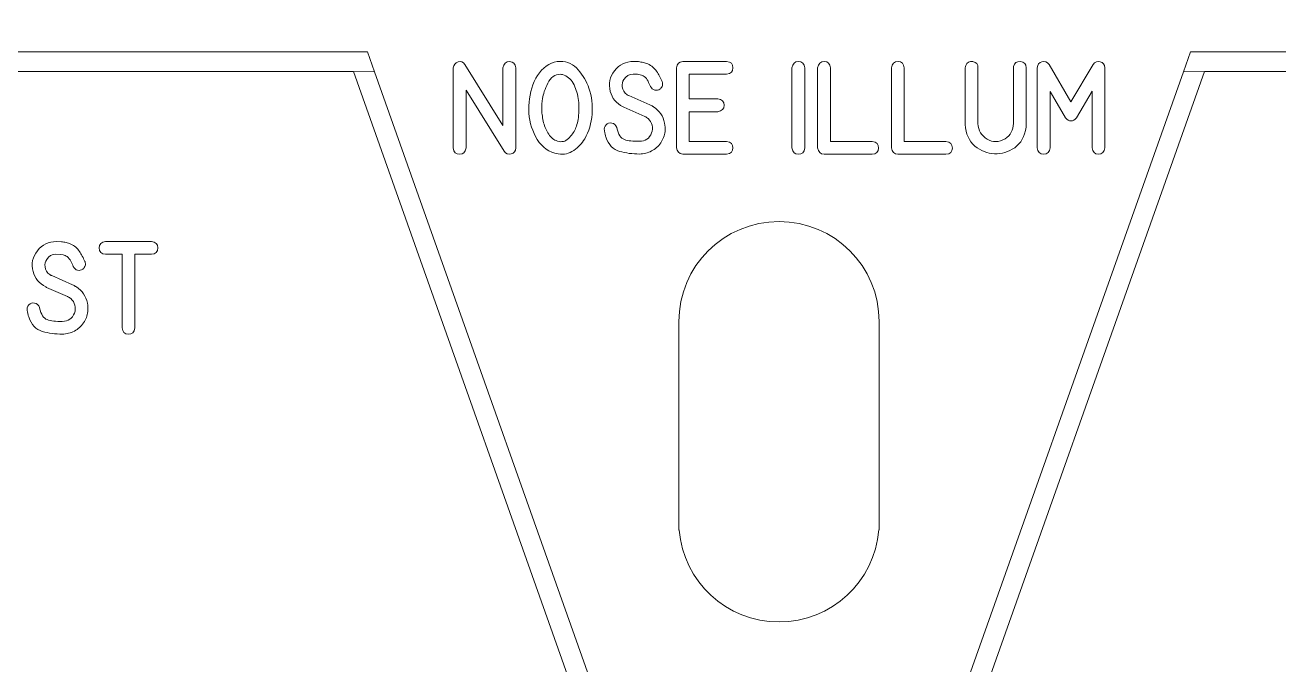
# Model space of a CAD drawing. Header units: millimetres. Extents: x -202 to 440, y -81 to 100.
# Drawn here: x -102 to -54.3, y 27.09 to 51.44 of the extents above; entities that cross this region are included whole.
import ezdxf

# ---------------------------------------------------------------- set-up
doc = ezdxf.new("R2010")
doc.units = ezdxf.units.MM
doc.header["$MEASUREMENT"] = 0
doc.layers.add('Cut', color=7, linetype='Continuous')
doc.layers.add('Engrave', color=7, linetype='Continuous')

msp = doc.modelspace()

# ---------------------------------------------------------------- linework, layer by layer
at = {"layer": 'Cut', "color": 250, "lineweight": 9}
for points, knots in [([(-1.0952, 97.6658), (-1.0954, 98.0639), (-1.2538, 98.4456), (-1.5355, 98.7269), (-1.5355, 98.7269), (-1.8171, 99.0082), (-2.1971, 99.1661), (-2.5952, 99.1658), (-2.5952, 99.1658), (-2.5952, 99.1658), (-144.0452, 99.1658), (-144.0452, 99.1658), (-144.0452, 99.1658), (-144.4432, 99.1656), (-144.8249, 99.0072), (-145.1062, 98.7255), (-145.1062, 98.7255), (-145.3875, 98.4439), (-145.5454, 98.0639), (-145.5452, 97.6658), (-145.5452, 97.6658), (-145.5452, 97.6658), (-145.5452, 93.1783), (-145.5452, 93.1783), (-145.5452, 93.1783), (-145.5449, 92.7802), (-145.3865, 92.3986), (-145.1049, 92.1173), (-145.1049, 92.1173), (-144.8232, 91.836), (-144.4432, 91.6781), (-144.0452, 91.6783), (-144.0452, 91.6783), (-144.0452, 91.6783), (-141.5827, 91.6783), (-141.5827, 91.6783), (-141.5827, 91.6783), (-139.4391, 91.6783), (-137.4583, 90.5347), (-136.3865, 88.6783), (-136.3865, 88.6783), (-135.3147, 86.8219), (-135.3147, 84.5347), (-136.3865, 82.6783), (-136.3865, 82.6783), (-137.4583, 80.8219), (-139.4391, 79.6783), (-141.5827, 79.6783), (-141.5827, 79.6783), (-141.5827, 79.6783), (-144.0452, 79.6783), (-144.0452, 79.6783), (-144.0452, 79.6783), (-144.4432, 79.6781), (-144.8249, 79.5197), (-145.1062, 79.238), (-145.1062, 79.238), (-145.3875, 78.9564), (-145.5454, 78.5764), (-145.5452, 78.1783), (-145.5452, 78.1783), (-145.5452, 78.1783), (-145.5452, 16.9783), (-145.5452, 16.9783), (-145.5452, 16.9783), (-145.5449, 16.5802), (-145.3865, 16.1986), (-145.1049, 15.9173), (-145.1049, 15.9173), (-144.8232, 15.636), (-144.4432, 15.4781), (-144.0452, 15.4783), (-144.0452, 15.4783), (-144.0452, 15.4783), (-141.5827, 15.4783), (-141.5827, 15.4783), (-141.5827, 15.4783), (-139.4391, 15.4783), (-137.4583, 14.3347), (-136.3865, 12.4783), (-136.3865, 12.4783), (-135.3147, 10.6219), (-135.3147, 8.3347), (-136.3865, 6.4783), (-136.3865, 6.4783), (-137.4583, 4.6219), (-139.4391, 3.4783), (-141.5827, 3.4783), (-141.5827, 3.4783), (-141.5827, 3.4783), (-144.0452, 3.4783), (-144.0452, 3.4783), (-144.0452, 3.4783), (-144.4432, 3.4781), (-144.8249, 3.3197), (-145.1062, 3.038), (-145.1062, 3.038), (-145.3875, 2.7564), (-145.5454, 2.3764), (-145.5452, 1.9783), (-145.5452, 1.9783), (-145.5452, 1.9783), (-145.5452, -59.2217), (-145.5452, -59.2217), (-145.5452, -59.2217), (-145.5449, -59.6198), (-145.3865, -60.0014), (-145.1049, -60.2827), (-145.1049, -60.2827), (-144.8232, -60.564), (-144.4432, -60.7219), (-144.0452, -60.7217), (-144.0452, -60.7217), (-144.0452, -60.7217), (-141.5827, -60.7217), (-141.5827, -60.7217), (-141.5827, -60.7217), (-139.4391, -60.7217), (-137.4583, -61.8653), (-136.3865, -63.7217), (-136.3865, -63.7217), (-135.3147, -65.5781), (-135.3147, -67.8653), (-136.3865, -69.7217), (-136.3865, -69.7217), (-137.4583, -71.5781), (-139.4391, -72.7217), (-141.5827, -72.7217), (-141.5827, -72.7217), (-141.5827, -72.7217), (-144.0452, -72.7217), (-144.0452, -72.7217), (-144.0452, -72.7217), (-144.4432, -72.7219), (-144.8249, -72.8803), (-145.1062, -73.162), (-145.1062, -73.162), (-145.3875, -73.4436), (-145.5454, -73.8236), (-145.5452, -74.2217), (-145.5452, -74.2217), (-145.5452, -74.2217), (-145.5452, -78.7092), (-145.5452, -78.7092), (-145.5452, -78.7092), (-145.5449, -79.1073), (-145.3865, -79.4889), (-145.1049, -79.7702), (-145.1049, -79.7702), (-144.8232, -80.0515), (-144.4432, -80.2094), (-144.0452, -80.2092), (-144.0452, -80.2092), (-144.0452, -80.2092), (-2.5952, -80.2092), (-2.5952, -80.2092), (-2.5952, -80.2092), (-2.1971, -80.2089), (-1.8154, -80.0505), (-1.5341, -79.7689), (-1.5341, -79.7689), (-1.2528, -79.4872), (-1.0949, -79.1073), (-1.0952, -78.7092), (-1.0952, -78.7092), (-1.0952, -78.7092), (-1.0952, -74.2217), (-1.0952, -74.2217), (-1.0952, -74.2217), (-1.0954, -73.8236), (-1.2538, -73.4419), (-1.5355, -73.1606), (-1.5355, -73.1606), (-1.8171, -72.8793), (-2.1971, -72.7214), (-2.5952, -72.7217), (-2.5952, -72.7217), (-2.5952, -72.7217), (-5.0577, -72.7217), (-5.0577, -72.7217), (-5.0577, -72.7217), (-7.2013, -72.7217), (-9.182, -71.5781), (-10.2538, -69.7217), (-10.2538, -69.7217), (-11.3256, -67.8653), (-11.3256, -65.5781), (-10.2538, -63.7217), (-10.2538, -63.7217), (-9.182, -61.8653), (-7.2013, -60.7217), (-5.0577, -60.7217), (-5.0577, -60.7217), (-5.0577, -60.7217), (-2.5952, -60.7217), (-2.5952, -60.7217), (-2.5952, -60.7217), (-2.1971, -60.7214), (-1.8154, -60.563), (-1.5341, -60.2814), (-1.5341, -60.2814), (-1.2528, -59.9997), (-1.0949, -59.6198), (-1.0952, -59.2217), (-1.0952, -59.2217), (-1.0952, -59.2217), (-1.0952, 1.9783), (-1.0952, 1.9783), (-1.0952, 1.9783), (-1.0954, 2.3764), (-1.2538, 2.7581), (-1.5355, 3.0394), (-1.5355, 3.0394), (-1.8171, 3.3207), (-2.1971, 3.4786), (-2.5952, 3.4783), (-2.5952, 3.4783), (-2.5952, 3.4783), (-5.0577, 3.4783), (-5.0577, 3.4783), (-5.0577, 3.4783), (-7.2013, 3.4783), (-9.182, 4.6219), (-10.2538, 6.4783), (-10.2538, 6.4783), (-11.3256, 8.3347), (-11.3256, 10.6219), (-10.2538, 12.4783), (-10.2538, 12.4783), (-9.182, 14.3347), (-7.2013, 15.4783), (-5.0577, 15.4783), (-5.0577, 15.4783), (-5.0577, 15.4783), (-2.5952, 15.4783), (-2.5952, 15.4783), (-2.5952, 15.4783), (-2.1971, 15.4786), (-1.8154, 15.637), (-1.5341, 15.9186), (-1.5341, 15.9186), (-1.2528, 16.2003), (-1.0949, 16.5802), (-1.0952, 16.9783), (-1.0952, 16.9783), (-1.0952, 16.9783), (-1.0952, 78.1783), (-1.0952, 78.1783), (-1.0952, 78.1783), (-1.0954, 78.5764), (-1.2538, 78.9581), (-1.5355, 79.2394), (-1.5355, 79.2394), (-1.8171, 79.5207), (-2.1971, 79.6786), (-2.5952, 79.6783), (-2.5952, 79.6783), (-2.5952, 79.6783), (-5.0577, 79.6783), (-5.0577, 79.6783), (-5.0577, 79.6783), (-7.2013, 79.6783), (-9.182, 80.8219), (-10.2538, 82.6783), (-10.2538, 82.6783), (-11.3256, 84.5347), (-11.3256, 86.8219), (-10.2538, 88.6783), (-10.2538, 88.6783), (-9.182, 90.5347), (-7.2013, 91.6783), (-5.0577, 91.6783), (-5.0577, 91.6783), (-5.0577, 91.6783), (-2.5952, 91.6783), (-2.5952, 91.6783), (-2.5952, 91.6783), (-2.1971, 91.6786), (-1.8154, 91.837), (-1.5341, 92.1186), (-1.5341, 92.1186), (-1.2528, 92.4003), (-1.0949, 92.7802), (-1.0952, 93.1783), (-1.0952, 93.1783), (-1.0952, 93.1783), (-1.0952, 97.6658), (-1.0952, 97.6658)], [0, 0, 0, 0, 0.0136986, 0.0136986, 0.0136986, 0.0136986, 0.0273973, 0.0273973, 0.0273973, 0.0273973, 0.0410959, 0.0410959, 0.0410959, 0.0410959, 0.0547945, 0.0547945, 0.0547945, 0.0547945, 0.0684932, 0.0684932, 0.0684932, 0.0684932, 0.0821918, 0.0821918, 0.0821918, 0.0821918, 0.0958904, 0.0958904, 0.0958904, 0.0958904, 0.109589, 0.109589, 0.109589, 0.109589, 0.1232877, 0.1232877, 0.1232877, 0.1232877, 0.1369863, 0.1369863, 0.1369863, 0.1369863, 0.1506849, 0.1506849, 0.1506849, 0.1506849, 0.1643836, 0.1643836, 0.1643836, 0.1643836, 0.1780822, 0.1780822, 0.1780822, 0.1780822, 0.1917808, 0.1917808, 0.1917808, 0.1917808, 0.2054795, 0.2054795, 0.2054795, 0.2054795, 0.2191781, 0.2191781, 0.2191781, 0.2191781, 0.2328767, 0.2328767, 0.2328767, 0.2328767, 0.2465753, 0.2465753, 0.2465753, 0.2465753, 0.260274, 0.260274, 0.260274, 0.260274, 0.2739726, 0.2739726, 0.2739726, 0.2739726, 0.2876712, 0.2876712, 0.2876712, 0.2876712, 0.3013699, 0.3013699, 0.3013699, 0.3013699, 0.3150685, 0.3150685, 0.3150685, 0.3150685, 0.3287671, 0.3287671, 0.3287671, 0.3287671, 0.3424658, 0.3424658, 0.3424658, 0.3424658, 0.3561644, 0.3561644, 0.3561644, 0.3561644, 0.369863, 0.369863, 0.369863, 0.369863, 0.3835616, 0.3835616, 0.3835616, 0.3835616, 0.3972603, 0.3972603, 0.3972603, 0.3972603, 0.4109589, 0.4109589, 0.4109589, 0.4109589, 0.4246575, 0.4246575, 0.4246575, 0.4246575, 0.4383562, 0.4383562, 0.4383562, 0.4383562, 0.4520548, 0.4520548, 0.4520548, 0.4520548, 0.4657534, 0.4657534, 0.4657534, 0.4657534, 0.4794521, 0.4794521, 0.4794521, 0.4794521, 0.4931507, 0.4931507, 0.4931507, 0.4931507, 0.5068493, 0.5068493, 0.5068493, 0.5068493, 0.5205479, 0.5205479, 0.5205479, 0.5205479, 0.5342466, 0.5342466, 0.5342466, 0.5342466, 0.5479452, 0.5479452, 0.5479452, 0.5479452, 0.5616438, 0.5616438, 0.5616438, 0.5616438, 0.5753425, 0.5753425, 0.5753425, 0.5753425, 0.5890411, 0.5890411, 0.5890411, 0.5890411, 0.6027397, 0.6027397, 0.6027397, 0.6027397, 0.6164384, 0.6164384, 0.6164384, 0.6164384, 0.630137, 0.630137, 0.630137, 0.630137, 0.6438356, 0.6438356, 0.6438356, 0.6438356, 0.6575342, 0.6575342, 0.6575342, 0.6575342, 0.6712329, 0.6712329, 0.6712329, 0.6712329, 0.6849315, 0.6849315, 0.6849315, 0.6849315, 0.6986301, 0.6986301, 0.6986301, 0.6986301, 0.7123288, 0.7123288, 0.7123288, 0.7123288, 0.7260274, 0.7260274, 0.7260274, 0.7260274, 0.739726, 0.739726, 0.739726, 0.739726, 0.7534247, 0.7534247, 0.7534247, 0.7534247, 0.7671233, 0.7671233, 0.7671233, 0.7671233, 0.7808219, 0.7808219, 0.7808219, 0.7808219, 0.7945205, 0.7945205, 0.7945205, 0.7945205, 0.8082192, 0.8082192, 0.8082192, 0.8082192, 0.8219178, 0.8219178, 0.8219178, 0.8219178, 0.8356164, 0.8356164, 0.8356164, 0.8356164, 0.8493151, 0.8493151, 0.8493151, 0.8493151, 0.8630137, 0.8630137, 0.8630137, 0.8630137, 0.8767123, 0.8767123, 0.8767123, 0.8767123, 0.890411, 0.890411, 0.890411, 0.890411, 0.9041096, 0.9041096, 0.9041096, 0.9041096, 0.9178082, 0.9178082, 0.9178082, 0.9178082, 0.9315068, 0.9315068, 0.9315068, 0.9315068, 0.9452055, 0.9452055, 0.9452055, 0.9452055, 0.9589041, 0.9589041, 0.9589041, 0.9589041, 0.9726027, 0.9726027, 0.9726027, 0.9726027, 1, 1, 1, 1]), ([(-69.5101, 40.1554), (-69.5101, 40.1554), (-69.5101, 32.5354), (-69.5101, 32.5354), (-69.5101, 32.5354), (-69.5101, 32.5354), (-69.5101, 32.2255), (-69.5101, 32.2255), (-69.5101, 32.2255), (-69.5101, 32.2255), (-69.5227, 32.2255), (-69.5227, 32.2255), (-69.5227, 32.2255), (-69.6805, 30.2661), (-71.3203, 28.7252), (-73.3201, 28.7252), (-73.3201, 28.7252), (-75.32, 28.7254), (-76.9597, 30.2661), (-77.1175, 32.2253), (-77.1175, 32.2253), (-77.1175, 32.2253), (-77.1303, 32.2255), (-77.1303, 32.2255), (-77.1303, 32.2255), (-77.1303, 32.2255), (-77.1303, 32.5354), (-77.1303, 32.5354), (-77.1303, 32.5354), (-77.1303, 32.5354), (-77.1303, 40.1554), (-77.1303, 40.1554), (-77.1303, 40.1554), (-77.1303, 42.2598), (-75.4243, 43.9652), (-73.3201, 43.9652), (-73.3201, 43.9652), (-71.2159, 43.9654), (-69.5101, 42.2595), (-69.5101, 40.1554)], [0, 0, 0, 0, 0.0909091, 0.0909091, 0.0909091, 0.0909091, 0.1818182, 0.1818182, 0.1818182, 0.1818182, 0.2727273, 0.2727273, 0.2727273, 0.2727273, 0.3636364, 0.3636364, 0.3636364, 0.3636364, 0.4545455, 0.4545455, 0.4545455, 0.4545455, 0.5454545, 0.5454545, 0.5454545, 0.5454545, 0.6363636, 0.6363636, 0.6363636, 0.6363636, 0.7272727, 0.7272727, 0.7272727, 0.7272727, 0.8181818, 0.8181818, 0.8181818, 0.8181818, 1, 1, 1, 1])]:
    msp.add_open_spline(points, degree=3, knots=knots, dxfattribs=at)
at = {"layer": 'Engrave', "color": 240, "lineweight": 9}
for points, knots in [([(-141.5827, 49.6682), (-141.5827, 49.6682), (-141.5827, 50.4182), (-141.5827, 50.4182), (-141.5827, 50.4182), (-141.5827, 50.4182), (-88.9779, 50.4182), (-88.9779, 50.4182), (-88.9779, 50.4182), (-88.9779, 50.4182), (-88.7112, 49.6667), (-88.7112, 49.6667), (-88.7112, 49.6667), (-88.7112, 49.6667), (-89.5076, 49.6682), (-89.5076, 49.6682), (-89.5076, 49.6682), (-89.5076, 49.6682), (-141.5827, 49.6682), (-141.5827, 49.6682)], [0, 0, 0, 0, 0.1666667, 0.1666667, 0.1666667, 0.1666667, 0.3333333, 0.3333333, 0.3333333, 0.3333333, 0.5, 0.5, 0.5, 0.5, 0.6666667, 0.6666667, 0.6666667, 0.6666667, 1, 1, 1, 1]), ([(-57.9291, 49.6667), (-57.9291, 49.6667), (-57.6624, 50.4182), (-57.6624, 50.4182), (-57.6624, 50.4182), (-57.6624, 50.4182), (-5.0577, 50.4182), (-5.0577, 50.4182), (-5.0577, 50.4182), (-5.0577, 50.4182), (-5.0577, 49.6682), (-5.0577, 49.6682), (-5.0577, 49.6682), (-5.0577, 49.6682), (-57.1327, 49.6682), (-57.1327, 49.6682), (-57.1327, 49.6682), (-57.1327, 49.6682), (-57.9291, 49.6667), (-57.9291, 49.6667)], [0, 0, 0, 0, 0.1666667, 0.1666667, 0.1666667, 0.1666667, 0.3333333, 0.3333333, 0.3333333, 0.3333333, 0.5, 0.5, 0.5, 0.5, 0.6666667, 0.6666667, 0.6666667, 0.6666667, 1, 1, 1, 1]), ([(-83.3363, 46.7658), (-83.3363, 46.6453), (-83.3945, 46.5689), (-83.5109, 46.5359), (-83.5109, 46.5359), (-83.6279, 46.5036), (-83.7178, 46.5377), (-83.7825, 46.6388), (-83.7825, 46.6388), (-83.7825, 46.6388), (-85.2295, 48.9589), (-85.2295, 48.9589), (-85.2295, 48.9589), (-85.2295, 48.9589), (-85.2295, 46.7658), (-85.2295, 46.7658), (-85.2295, 46.7658), (-85.2547, 46.6053), (-85.3359, 46.5248), (-85.4729, 46.5248), (-85.4729, 46.5248), (-85.6104, 46.5248), (-85.691, 46.6053), (-85.7151, 46.7658), (-85.7151, 46.7658), (-85.7151, 46.7658), (-85.7151, 49.8079), (-85.7151, 49.8079), (-85.7151, 49.8079), (-85.698, 49.9272), (-85.6369, 50.006), (-85.5317, 50.0442), (-85.5317, 50.0442), (-85.4264, 50.0819), (-85.3388, 50.046), (-85.2688, 49.9372), (-85.2688, 49.9372), (-85.2688, 49.9372), (-83.8219, 47.6137), (-83.8219, 47.6137), (-83.8219, 47.6137), (-83.8219, 47.6137), (-83.8219, 49.8079), (-83.8219, 49.8079), (-83.8219, 49.8079), (-83.8001, 49.9719), (-83.7167, 50.0536), (-83.5714, 50.0519), (-83.5714, 50.0519), (-83.4262, 50.0501), (-83.348, 49.969), (-83.3363, 49.8079), (-83.3363, 49.8079), (-83.3363, 49.8079), (-83.3363, 46.7658), (-83.3363, 46.7658)], [0, 0, 0, 0, 0.0666667, 0.0666667, 0.0666667, 0.0666667, 0.1333333, 0.1333333, 0.1333333, 0.1333333, 0.2, 0.2, 0.2, 0.2, 0.2666667, 0.2666667, 0.2666667, 0.2666667, 0.3333333, 0.3333333, 0.3333333, 0.3333333, 0.4, 0.4, 0.4, 0.4, 0.4666667, 0.4666667, 0.4666667, 0.4666667, 0.5333333, 0.5333333, 0.5333333, 0.5333333, 0.6, 0.6, 0.6, 0.6, 0.6666667, 0.6666667, 0.6666667, 0.6666667, 0.7333333, 0.7333333, 0.7333333, 0.7333333, 0.8, 0.8, 0.8, 0.8, 0.8666667, 0.8666667, 0.8666667, 0.8666667, 1, 1, 1, 1]), ([(-80.5506, 49.0412), (-80.4453, 48.7231), (-80.4053, 48.3933), (-80.4312, 48.0511), (-80.4312, 48.0511), (-80.4571, 47.7089), (-80.5511, 47.3967), (-80.7128, 47.1139), (-80.7128, 47.1139), (-80.8151, 46.9381), (-80.9545, 46.7888), (-81.1315, 46.6659), (-81.1315, 46.6659), (-81.3084, 46.543), (-81.5036, 46.5001), (-81.7171, 46.5371), (-81.7171, 46.5371), (-82.0651, 46.5977), (-82.3315, 46.7794), (-82.5161, 47.081), (-82.5161, 47.081), (-82.7013, 47.3832), (-82.8071, 47.7195), (-82.8342, 48.0899), (-82.8342, 48.0899), (-82.8612, 48.4603), (-82.8112, 48.8207), (-82.6842, 49.1723), (-82.6842, 49.1723), (-82.5572, 49.5239), (-82.355, 49.7791), (-82.0769, 49.939), (-82.0769, 49.939), (-81.9416, 50.0172), (-81.7994, 50.056), (-81.6518, 50.056), (-81.6518, 50.056), (-81.369, 50.056), (-81.1385, 49.9496), (-80.9592, 49.7367), (-80.9592, 49.7367), (-80.7799, 49.5233), (-80.644, 49.2917), (-80.5506, 49.0412)], [0, 0, 0, 0, 0.0833333, 0.0833333, 0.0833333, 0.0833333, 0.1666667, 0.1666667, 0.1666667, 0.1666667, 0.25, 0.25, 0.25, 0.25, 0.3333333, 0.3333333, 0.3333333, 0.3333333, 0.4166667, 0.4166667, 0.4166667, 0.4166667, 0.5, 0.5, 0.5, 0.5, 0.5833333, 0.5833333, 0.5833333, 0.5833333, 0.6666667, 0.6666667, 0.6666667, 0.6666667, 0.75, 0.75, 0.75, 0.75, 0.8333333, 0.8333333, 0.8333333, 0.8333333, 1, 1, 1, 1]), ([(-78.2358, 48.4056), (-78.2358, 48.4056), (-78.2082, 48.3939), (-78.2082, 48.3939), (-78.2082, 48.3939), (-78.2082, 48.3939), (-78.177, 48.3786), (-78.177, 48.3786), (-78.177, 48.3786), (-78.177, 48.3786), (-78.1494, 48.3627), (-78.1494, 48.3627), (-78.1494, 48.3627), (-78.1417, 48.3568), (-78.1323, 48.3515), (-78.1229, 48.3462), (-78.1229, 48.3462), (-78.1129, 48.3415), (-78.1035, 48.3357), (-78.0941, 48.3304), (-78.0941, 48.3304), (-77.8672, 48.181), (-77.7261, 47.9741), (-77.6726, 47.7101), (-77.6726, 47.7101), (-77.652, 47.6066), (-77.6473, 47.5002), (-77.6584, 47.3914), (-77.6584, 47.3914), (-77.6773, 47.235), (-77.7319, 47.091), (-77.8231, 46.9581), (-77.8231, 46.9581), (-77.9142, 46.8252), (-78.0289, 46.7229), (-78.1664, 46.6506), (-78.1664, 46.6506), (-78.3146, 46.5724), (-78.4681, 46.5336), (-78.6268, 46.5336), (-78.6268, 46.5336), (-78.8931, 46.5336), (-79.1471, 46.5677), (-79.39, 46.6359), (-79.39, 46.6359), (-79.6322, 46.7041), (-79.805, 46.8869), (-79.9079, 47.1845), (-79.9079, 47.1845), (-79.9221, 47.2227), (-79.932, 47.2615), (-79.9391, 47.3015), (-79.9391, 47.3015), (-79.9462, 47.342), (-79.9544, 47.382), (-79.9632, 47.4226), (-79.9632, 47.4226), (-79.9803, 47.5049), (-79.9603, 47.5778), (-79.9021, 47.6413), (-79.9021, 47.6413), (-79.8444, 47.7042), (-79.7721, 47.7283), (-79.6863, 47.7136), (-79.6863, 47.7136), (-79.5952, 47.6948), (-79.5322, 47.6389), (-79.4964, 47.5449), (-79.4964, 47.5449), (-79.4964, 47.5449), (-79.4911, 47.529), (-79.4911, 47.529), (-79.4911, 47.529), (-79.4364, 47.2797), (-79.34, 47.1309), (-79.203, 47.0827), (-79.203, 47.0827), (-79.0654, 47.0345), (-78.8749, 47.0128), (-78.6303, 47.0175), (-78.6303, 47.0175), (-78.4051, 47.0175), (-78.2505, 47.1233), (-78.1664, 47.3344), (-78.1664, 47.3344), (-78.13, 47.4285), (-78.1241, 47.5266), (-78.1494, 47.6284), (-78.1494, 47.6284), (-78.1747, 47.7295), (-78.2246, 47.8147), (-78.2993, 47.8823), (-78.2993, 47.8823), (-78.3328, 47.9112), (-78.3763, 47.9376), (-78.4304, 47.9629), (-78.4304, 47.9629), (-78.4304, 47.9629), (-79.2277, 48.3127), (-79.2277, 48.3127), (-79.2277, 48.3127), (-79.2277, 48.3127), (-79.2536, 48.3268), (-79.2536, 48.3268), (-79.2536, 48.3268), (-79.5146, 48.4644), (-79.6763, 48.6602), (-79.7392, 48.9142), (-79.7392, 48.9142), (-79.8162, 49.2082), (-79.7627, 49.4716), (-79.5781, 49.7056), (-79.5781, 49.7056), (-79.3941, 49.939), (-79.1518, 50.056), (-78.8526, 50.056), (-78.8526, 50.056), (-78.8526, 50.056), (-78.6627, 50.0507), (-78.6627, 50.0507), (-78.6627, 50.0507), (-78.6009, 50.0395), (-78.541, 50.0284), (-78.4839, 50.0172), (-78.4839, 50.0172), (-78.4263, 50.0066), (-78.3681, 49.9878), (-78.3099, 49.9613), (-78.3099, 49.9613), (-78.1653, 49.8937), (-78.0541, 49.8002), (-77.9771, 49.6821), (-77.9771, 49.6821), (-77.9001, 49.5639), (-77.8307, 49.4357), (-77.769, 49.2981), (-77.769, 49.2981), (-77.7631, 49.2852), (-77.7578, 49.2705), (-77.7531, 49.2534), (-77.7531, 49.2534), (-77.7408, 49.197), (-77.7466, 49.1459), (-77.7707, 49.1), (-77.7707, 49.1), (-77.7843, 49.0712), (-77.799, 49.0494), (-77.8137, 49.0347), (-77.8137, 49.0347), (-77.8284, 49.0194), (-77.8407, 49.0094), (-77.8495, 49.0036), (-77.8495, 49.0036), (-77.9095, 48.9612), (-77.9748, 48.9483), (-78.0459, 48.9659), (-78.0459, 48.9659), (-78.1176, 48.9818), (-78.1717, 49.0277), (-78.2099, 49.1035), (-78.2099, 49.1035), (-78.2399, 49.17), (-78.2717, 49.2382), (-78.3052, 49.3075), (-78.3052, 49.3075), (-78.3393, 49.3769), (-78.3869, 49.4345), (-78.4475, 49.481), (-78.4475, 49.481), (-78.4728, 49.4992), (-78.4974, 49.5127), (-78.521, 49.521), (-78.521, 49.521), (-78.5445, 49.5298), (-78.5704, 49.5392), (-78.5992, 49.5498), (-78.5992, 49.5498), (-78.5992, 49.5498), (-78.7109, 49.5686), (-78.7109, 49.5686), (-78.7109, 49.5686), (-78.7109, 49.5686), (-78.8696, 49.5739), (-78.8696, 49.5739), (-78.8696, 49.5739), (-79.0237, 49.5715), (-79.1413, 49.5051), (-79.2224, 49.374), (-79.2224, 49.374), (-79.2777, 49.2899), (-79.2982, 49.1964), (-79.2847, 49.0929), (-79.2847, 49.0929), (-79.2688, 48.9659), (-79.2089, 48.8672), (-79.1054, 48.7966), (-79.1054, 48.7966), (-79.1007, 48.7937), (-79.096, 48.7896), (-79.0901, 48.7854), (-79.0901, 48.7854), (-79.0842, 48.7819), (-79.0778, 48.7778), (-79.0713, 48.7743), (-79.0713, 48.7743), (-79.0713, 48.7743), (-79.0519, 48.766), (-79.0519, 48.766), (-79.0519, 48.766), (-79.0519, 48.766), (-79.0313, 48.7572), (-79.0313, 48.7572), (-79.0313, 48.7572), (-79.0313, 48.7572), (-78.2358, 48.4056), (-78.2358, 48.4056)], [0, 0, 0, 0, 0.0181818, 0.0181818, 0.0181818, 0.0181818, 0.0363636, 0.0363636, 0.0363636, 0.0363636, 0.0545455, 0.0545455, 0.0545455, 0.0545455, 0.0727273, 0.0727273, 0.0727273, 0.0727273, 0.0909091, 0.0909091, 0.0909091, 0.0909091, 0.1090909, 0.1090909, 0.1090909, 0.1090909, 0.1272727, 0.1272727, 0.1272727, 0.1272727, 0.1454545, 0.1454545, 0.1454545, 0.1454545, 0.1636364, 0.1636364, 0.1636364, 0.1636364, 0.1818182, 0.1818182, 0.1818182, 0.1818182, 0.2, 0.2, 0.2, 0.2, 0.2181818, 0.2181818, 0.2181818, 0.2181818, 0.2363636, 0.2363636, 0.2363636, 0.2363636, 0.2545455, 0.2545455, 0.2545455, 0.2545455, 0.2727273, 0.2727273, 0.2727273, 0.2727273, 0.2909091, 0.2909091, 0.2909091, 0.2909091, 0.3090909, 0.3090909, 0.3090909, 0.3090909, 0.3272727, 0.3272727, 0.3272727, 0.3272727, 0.3454545, 0.3454545, 0.3454545, 0.3454545, 0.3636364, 0.3636364, 0.3636364, 0.3636364, 0.3818182, 0.3818182, 0.3818182, 0.3818182, 0.4, 0.4, 0.4, 0.4, 0.4181818, 0.4181818, 0.4181818, 0.4181818, 0.4363636, 0.4363636, 0.4363636, 0.4363636, 0.4545455, 0.4545455, 0.4545455, 0.4545455, 0.4727273, 0.4727273, 0.4727273, 0.4727273, 0.4909091, 0.4909091, 0.4909091, 0.4909091, 0.5090909, 0.5090909, 0.5090909, 0.5090909, 0.5272727, 0.5272727, 0.5272727, 0.5272727, 0.5454545, 0.5454545, 0.5454545, 0.5454545, 0.5636364, 0.5636364, 0.5636364, 0.5636364, 0.5818182, 0.5818182, 0.5818182, 0.5818182, 0.6, 0.6, 0.6, 0.6, 0.6181818, 0.6181818, 0.6181818, 0.6181818, 0.6363636, 0.6363636, 0.6363636, 0.6363636, 0.6545455, 0.6545455, 0.6545455, 0.6545455, 0.6727273, 0.6727273, 0.6727273, 0.6727273, 0.6909091, 0.6909091, 0.6909091, 0.6909091, 0.7090909, 0.7090909, 0.7090909, 0.7090909, 0.7272727, 0.7272727, 0.7272727, 0.7272727, 0.7454545, 0.7454545, 0.7454545, 0.7454545, 0.7636364, 0.7636364, 0.7636364, 0.7636364, 0.7818182, 0.7818182, 0.7818182, 0.7818182, 0.8, 0.8, 0.8, 0.8, 0.8181818, 0.8181818, 0.8181818, 0.8181818, 0.8363636, 0.8363636, 0.8363636, 0.8363636, 0.8545455, 0.8545455, 0.8545455, 0.8545455, 0.8727273, 0.8727273, 0.8727273, 0.8727273, 0.8909091, 0.8909091, 0.8909091, 0.8909091, 0.9090909, 0.9090909, 0.9090909, 0.9090909, 0.9272727, 0.9272727, 0.9272727, 0.9272727, 0.9454545, 0.9454545, 0.9454545, 0.9454545, 0.9636364, 0.9636364, 0.9636364, 0.9636364, 1, 1, 1, 1]), ([(-75.3143, 49.5756), (-75.3143, 49.5756), (-76.7424, 49.5756), (-76.7424, 49.5756), (-76.7424, 49.5756), (-76.7424, 49.5756), (-76.7424, 48.6332), (-76.7424, 48.6332), (-76.7424, 48.6332), (-76.7424, 48.6332), (-75.6535, 48.6332), (-75.6535, 48.6332), (-75.6535, 48.6332), (-75.4907, 48.6091), (-75.4095, 48.5273), (-75.4101, 48.388), (-75.4101, 48.388), (-75.4107, 48.2481), (-75.4918, 48.1669), (-75.6535, 48.144), (-75.6535, 48.144), (-75.6535, 48.144), (-76.7424, 48.144), (-76.7424, 48.144), (-76.7424, 48.144), (-76.7424, 48.144), (-76.7424, 47.0122), (-76.7424, 47.0122), (-76.7424, 47.0122), (-76.7424, 47.0122), (-75.3143, 47.0122), (-75.3143, 47.0122), (-75.3143, 47.0122), (-75.1526, 46.9881), (-75.0715, 46.9075), (-75.0715, 46.7694), (-75.0715, 46.7694), (-75.0715, 46.6318), (-75.1526, 46.5512), (-75.3143, 46.5283), (-75.3143, 46.5283), (-75.3143, 46.5283), (-76.9817, 46.5283), (-76.9817, 46.5283), (-76.9817, 46.5283), (-77.1252, 46.5465), (-77.2069, 46.6283), (-77.2263, 46.7729), (-77.2263, 46.7729), (-77.2263, 46.7729), (-77.2263, 49.8149), (-77.2263, 49.8149), (-77.2263, 49.8149), (-77.2045, 49.9666), (-77.1228, 50.0466), (-76.9817, 50.056), (-76.9817, 50.056), (-76.9817, 50.056), (-75.3143, 50.056), (-75.3143, 50.056), (-75.3143, 50.056), (-75.1526, 50.0437), (-75.0715, 49.9625), (-75.0721, 49.8138), (-75.0721, 49.8138), (-75.0726, 49.665), (-75.1538, 49.5856), (-75.3143, 49.5756)], [0, 0, 0, 0, 0.0555556, 0.0555556, 0.0555556, 0.0555556, 0.1111111, 0.1111111, 0.1111111, 0.1111111, 0.1666667, 0.1666667, 0.1666667, 0.1666667, 0.2222222, 0.2222222, 0.2222222, 0.2222222, 0.2777778, 0.2777778, 0.2777778, 0.2777778, 0.3333333, 0.3333333, 0.3333333, 0.3333333, 0.3888889, 0.3888889, 0.3888889, 0.3888889, 0.4444444, 0.4444444, 0.4444444, 0.4444444, 0.5, 0.5, 0.5, 0.5, 0.5555556, 0.5555556, 0.5555556, 0.5555556, 0.6111111, 0.6111111, 0.6111111, 0.6111111, 0.6666667, 0.6666667, 0.6666667, 0.6666667, 0.7222222, 0.7222222, 0.7222222, 0.7222222, 0.7777778, 0.7777778, 0.7777778, 0.7777778, 0.8333333, 0.8333333, 0.8333333, 0.8333333, 0.8888889, 0.8888889, 0.8888889, 0.8888889, 1, 1, 1, 1]), ([(-72.3399, 46.7658), (-72.3652, 46.6041), (-72.4469, 46.5236), (-72.5851, 46.5242), (-72.5851, 46.5242), (-72.7239, 46.5248), (-72.805, 46.6053), (-72.8291, 46.7658), (-72.8291, 46.7658), (-72.8291, 46.7658), (-72.8291, 49.8114), (-72.8291, 49.8114), (-72.8291, 49.8114), (-72.805, 49.9731), (-72.7239, 50.0548), (-72.5851, 50.0554), (-72.5851, 50.0554), (-72.4469, 50.056), (-72.3652, 49.9743), (-72.3399, 49.8114), (-72.3399, 49.8114), (-72.3399, 49.8114), (-72.3399, 46.7658), (-72.3399, 46.7658)], [0, 0, 0, 0, 0.1428571, 0.1428571, 0.1428571, 0.1428571, 0.2857143, 0.2857143, 0.2857143, 0.2857143, 0.4285714, 0.4285714, 0.4285714, 0.4285714, 0.5714286, 0.5714286, 0.5714286, 0.5714286, 0.7142857, 0.7142857, 0.7142857, 0.7142857, 1, 1, 1, 1]), ([(-71.6062, 46.5265), (-71.7473, 46.5359), (-71.829, 46.6153), (-71.8508, 46.7658), (-71.8508, 46.7658), (-71.8508, 46.7658), (-71.8508, 49.8114), (-71.8508, 49.8114), (-71.8508, 49.8114), (-71.8267, 49.9766), (-71.7426, 50.0578), (-71.5992, 50.0554), (-71.5992, 50.0554), (-71.4557, 50.0525), (-71.3775, 49.9707), (-71.3652, 49.8114), (-71.3652, 49.8114), (-71.3652, 49.8114), (-71.3652, 47.0075), (-71.3652, 47.0075), (-71.3652, 47.0075), (-71.3652, 47.0075), (-69.7753, 47.0087), (-69.7753, 47.0087), (-69.7753, 47.0087), (-69.6119, 46.9904), (-69.5313, 46.9081), (-69.5331, 46.7617), (-69.5331, 46.7617), (-69.5349, 46.6153), (-69.616, 46.5371), (-69.7771, 46.5265), (-69.7771, 46.5265), (-69.7771, 46.5265), (-71.6062, 46.5265), (-71.6062, 46.5265)], [0, 0, 0, 0, 0.1, 0.1, 0.1, 0.1, 0.2, 0.2, 0.2, 0.2, 0.3, 0.3, 0.3, 0.3, 0.4, 0.4, 0.4, 0.4, 0.5, 0.5, 0.5, 0.5, 0.6, 0.6, 0.6, 0.6, 0.7, 0.7, 0.7, 0.7, 0.8, 0.8, 0.8, 0.8, 1, 1, 1, 1]), ([(-68.7987, 46.5265), (-68.9398, 46.5359), (-69.0215, 46.6153), (-69.0433, 46.7658), (-69.0433, 46.7658), (-69.0433, 46.7658), (-69.0433, 49.8114), (-69.0433, 49.8114), (-69.0433, 49.8114), (-69.0192, 49.9766), (-68.9351, 50.0578), (-68.7917, 50.0554), (-68.7917, 50.0554), (-68.6482, 50.0525), (-68.57, 49.9707), (-68.5577, 49.8114), (-68.5577, 49.8114), (-68.5577, 49.8114), (-68.5577, 47.0075), (-68.5577, 47.0075), (-68.5577, 47.0075), (-68.5577, 47.0075), (-66.9678, 47.0087), (-66.9678, 47.0087), (-66.9678, 47.0087), (-66.8044, 46.9904), (-66.7238, 46.9081), (-66.7256, 46.7617), (-66.7256, 46.7617), (-66.7274, 46.6153), (-66.8085, 46.5371), (-66.9696, 46.5265), (-66.9696, 46.5265), (-66.9696, 46.5265), (-68.7987, 46.5265), (-68.7987, 46.5265)], [0, 0, 0, 0, 0.1, 0.1, 0.1, 0.1, 0.2, 0.2, 0.2, 0.2, 0.3, 0.3, 0.3, 0.3, 0.4, 0.4, 0.4, 0.4, 0.5, 0.5, 0.5, 0.5, 0.6, 0.6, 0.6, 0.6, 0.7, 0.7, 0.7, 0.7, 0.8, 0.8, 0.8, 0.8, 1, 1, 1, 1]), ([(-63.914, 47.6913), (-63.914, 47.6913), (-63.914, 47.6566), (-63.914, 47.6566), (-63.914, 47.6566), (-63.9175, 47.599), (-63.9199, 47.5649), (-63.9205, 47.5531), (-63.9205, 47.5531), (-63.9687, 47.2021), (-64.1133, 46.9428), (-64.3532, 46.7752), (-64.3532, 46.7752), (-64.5931, 46.6083), (-64.8494, 46.5301), (-65.121, 46.5412), (-65.121, 46.5412), (-65.3933, 46.5524), (-65.6426, 46.6512), (-65.8677, 46.8381), (-65.8677, 46.8381), (-66.0935, 47.0257), (-66.2164, 47.2985), (-66.2358, 47.6566), (-66.2358, 47.6566), (-66.2358, 47.6566), (-66.2358, 47.6913), (-66.2358, 47.6913), (-66.2358, 47.6913), (-66.2358, 47.6913), (-66.2358, 49.8149), (-66.2358, 49.8149), (-66.2358, 49.8149), (-66.2358, 49.849), (-66.2293, 49.8802), (-66.217, 49.9078), (-66.217, 49.9078), (-66.1617, 50.0284), (-66.07, 50.076), (-65.9418, 50.0507), (-65.9418, 50.0507), (-65.8142, 50.0254), (-65.7502, 49.9466), (-65.7502, 49.8149), (-65.7502, 49.8149), (-65.7502, 49.8149), (-65.7502, 47.6913), (-65.7502, 47.6913), (-65.7502, 47.6913), (-65.7331, 47.4267), (-65.6167, 47.2291), (-65.4015, 47.0986), (-65.4015, 47.0986), (-65.1857, 46.9675), (-64.9594, 46.9734), (-64.7218, 47.1157), (-64.7218, 47.1157), (-64.6148, 47.1786), (-64.5366, 47.2603), (-64.4866, 47.3602), (-64.4866, 47.3602), (-64.4367, 47.4602), (-64.4073, 47.5707), (-64.3979, 47.6913), (-64.3979, 47.6913), (-64.3979, 47.6913), (-64.3979, 49.8149), (-64.3979, 49.8149), (-64.3979, 49.8149), (-64.3979, 49.8355), (-64.3967, 49.8508), (-64.3943, 49.8614), (-64.3943, 49.8614), (-64.3679, 50.0025), (-64.2815, 50.0666), (-64.1345, 50.0525), (-64.1345, 50.0525), (-63.9875, 50.0389), (-63.914, 49.9596), (-63.914, 49.8149), (-63.914, 49.8149), (-63.914, 49.8149), (-63.914, 47.6913), (-63.914, 47.6913)], [0, 0, 0, 0, 0.0454545, 0.0454545, 0.0454545, 0.0454545, 0.0909091, 0.0909091, 0.0909091, 0.0909091, 0.1363636, 0.1363636, 0.1363636, 0.1363636, 0.1818182, 0.1818182, 0.1818182, 0.1818182, 0.2272727, 0.2272727, 0.2272727, 0.2272727, 0.2727273, 0.2727273, 0.2727273, 0.2727273, 0.3181818, 0.3181818, 0.3181818, 0.3181818, 0.3636364, 0.3636364, 0.3636364, 0.3636364, 0.4090909, 0.4090909, 0.4090909, 0.4090909, 0.4545455, 0.4545455, 0.4545455, 0.4545455, 0.5, 0.5, 0.5, 0.5, 0.5454545, 0.5454545, 0.5454545, 0.5454545, 0.5909091, 0.5909091, 0.5909091, 0.5909091, 0.6363636, 0.6363636, 0.6363636, 0.6363636, 0.6818182, 0.6818182, 0.6818182, 0.6818182, 0.7272727, 0.7272727, 0.7272727, 0.7272727, 0.7727273, 0.7727273, 0.7727273, 0.7727273, 0.8181818, 0.8181818, 0.8181818, 0.8181818, 0.8636364, 0.8636364, 0.8636364, 0.8636364, 0.9090909, 0.9090909, 0.9090909, 0.9090909, 1, 1, 1, 1]), ([(-60.9254, 46.7694), (-60.9507, 46.6088), (-61.0319, 46.5283), (-61.1688, 46.5289), (-61.1688, 46.5289), (-61.3064, 46.5295), (-61.387, 46.61), (-61.4111, 46.7694), (-61.4111, 46.7694), (-61.4111, 46.7694), (-61.4111, 48.9207), (-61.4111, 48.9207), (-61.4111, 48.9207), (-61.4111, 48.9207), (-62.002, 47.91), (-62.002, 47.91), (-62.002, 47.91), (-62.0649, 47.8341), (-62.1354, 47.7942), (-62.213, 47.7906), (-62.213, 47.7906), (-62.2907, 47.7877), (-62.3594, 47.8271), (-62.4206, 47.91), (-62.4206, 47.91), (-62.4206, 47.91), (-63.008, 48.916), (-63.008, 48.916), (-63.008, 48.916), (-63.008, 48.916), (-63.0062, 46.7694), (-63.0062, 46.7694), (-63.0062, 46.7694), (-63.0244, 46.61), (-63.1073, 46.5301), (-63.2549, 46.5307), (-63.2549, 46.5307), (-63.4025, 46.5312), (-63.4818, 46.6112), (-63.4936, 46.7694), (-63.4936, 46.7694), (-63.4936, 46.7694), (-63.4936, 49.8114), (-63.4936, 49.8114), (-63.4936, 49.8114), (-63.4842, 49.9437), (-63.4266, 50.0225), (-63.3196, 50.0484), (-63.3196, 50.0484), (-63.2126, 50.0742), (-63.1197, 50.0378), (-63.0403, 49.939), (-63.0403, 49.939), (-63.0403, 49.939), (-62.2119, 48.5144), (-62.2119, 48.5144), (-62.2119, 48.5144), (-62.2119, 48.5144), (-61.3746, 49.939), (-61.3746, 49.939), (-61.3746, 49.939), (-61.2958, 50.0378), (-61.2035, 50.0736), (-61.0983, 50.0472), (-61.0983, 50.0472), (-60.9936, 50.0207), (-60.9354, 49.9425), (-60.9254, 49.8114), (-60.9254, 49.8114), (-60.9254, 49.8114), (-60.9254, 46.7694), (-60.9254, 46.7694)], [0, 0, 0, 0, 0.0526316, 0.0526316, 0.0526316, 0.0526316, 0.1052632, 0.1052632, 0.1052632, 0.1052632, 0.1578947, 0.1578947, 0.1578947, 0.1578947, 0.2105263, 0.2105263, 0.2105263, 0.2105263, 0.2631579, 0.2631579, 0.2631579, 0.2631579, 0.3157895, 0.3157895, 0.3157895, 0.3157895, 0.3684211, 0.3684211, 0.3684211, 0.3684211, 0.4210526, 0.4210526, 0.4210526, 0.4210526, 0.4736842, 0.4736842, 0.4736842, 0.4736842, 0.5263158, 0.5263158, 0.5263158, 0.5263158, 0.5789474, 0.5789474, 0.5789474, 0.5789474, 0.6315789, 0.6315789, 0.6315789, 0.6315789, 0.6842105, 0.6842105, 0.6842105, 0.6842105, 0.7368421, 0.7368421, 0.7368421, 0.7368421, 0.7894737, 0.7894737, 0.7894737, 0.7894737, 0.8421053, 0.8421053, 0.8421053, 0.8421053, 0.8947368, 0.8947368, 0.8947368, 0.8947368, 1, 1, 1, 1]), ([(-81.6377, 49.5668), (-81.8488, 49.5668), (-82.0087, 49.4534), (-82.1174, 49.2258), (-82.1174, 49.2258), (-82.2262, 48.9983), (-82.2944, 48.8043), (-82.3232, 48.6437), (-82.3232, 48.6437), (-82.345, 48.5262), (-82.3532, 48.3845), (-82.3473, 48.2181), (-82.3473, 48.2181), (-82.3415, 48.0517), (-82.3173, 47.8871), (-82.275, 47.7248), (-82.275, 47.7248), (-82.2327, 47.5619), (-82.1686, 47.4155), (-82.0839, 47.2856), (-82.0839, 47.2856), (-81.9987, 47.1551), (-81.8876, 47.0686), (-81.75, 47.0263), (-81.75, 47.0263), (-81.5889, 46.9757), (-81.4501, 47.0075), (-81.3337, 47.1215), (-81.3337, 47.1215), (-81.2173, 47.2362), (-81.1291, 47.3573), (-81.0691, 47.4861), (-81.0691, 47.4861), (-81.0086, 47.6184), (-80.9668, 47.7912), (-80.9445, 48.0064), (-80.9445, 48.0064), (-80.9221, 48.221), (-80.9274, 48.4356), (-80.9598, 48.6496), (-80.9598, 48.6496), (-80.9927, 48.8636), (-81.0568, 49.0565), (-81.152, 49.2282), (-81.152, 49.2282), (-81.2473, 49.3998), (-81.3831, 49.5092), (-81.5583, 49.5562), (-81.5583, 49.5562), (-81.5812, 49.5633), (-81.6077, 49.5668), (-81.6377, 49.5668)], [0, 0, 0, 0, 0.0714286, 0.0714286, 0.0714286, 0.0714286, 0.1428571, 0.1428571, 0.1428571, 0.1428571, 0.2142857, 0.2142857, 0.2142857, 0.2142857, 0.2857143, 0.2857143, 0.2857143, 0.2857143, 0.3571429, 0.3571429, 0.3571429, 0.3571429, 0.4285714, 0.4285714, 0.4285714, 0.4285714, 0.5, 0.5, 0.5, 0.5, 0.5714286, 0.5714286, 0.5714286, 0.5714286, 0.6428571, 0.6428571, 0.6428571, 0.6428571, 0.7142857, 0.7142857, 0.7142857, 0.7142857, 0.7857143, 0.7857143, 0.7857143, 0.7857143, 0.8571429, 0.8571429, 0.8571429, 0.8571429, 1, 1, 1, 1]), ([(-100.1953, 41.553), (-100.1953, 41.553), (-100.1677, 41.5413), (-100.1677, 41.5413), (-100.1677, 41.5413), (-100.1677, 41.5413), (-100.1365, 41.526), (-100.1365, 41.526), (-100.1365, 41.526), (-100.1365, 41.526), (-100.1089, 41.5101), (-100.1089, 41.5101), (-100.1089, 41.5101), (-100.1012, 41.5042), (-100.0918, 41.4989), (-100.0824, 41.4936), (-100.0824, 41.4936), (-100.0724, 41.4889), (-100.063, 41.4831), (-100.0536, 41.4778), (-100.0536, 41.4778), (-99.8267, 41.3284), (-99.6856, 41.1215), (-99.6321, 40.8575), (-99.6321, 40.8575), (-99.6115, 40.754), (-99.6068, 40.6476), (-99.6179, 40.5388), (-99.6179, 40.5388), (-99.6368, 40.3824), (-99.6914, 40.2384), (-99.7826, 40.1055), (-99.7826, 40.1055), (-99.8737, 39.9726), (-99.9884, 39.8703), (-100.1259, 39.798), (-100.1259, 39.798), (-100.2741, 39.7198), (-100.4276, 39.681), (-100.5863, 39.681), (-100.5863, 39.681), (-100.8526, 39.681), (-101.1066, 39.7151), (-101.3495, 39.7833), (-101.3495, 39.7833), (-101.5917, 39.8515), (-101.7645, 40.0343), (-101.8674, 40.3319), (-101.8674, 40.3319), (-101.8816, 40.3701), (-101.8915, 40.4089), (-101.8986, 40.4489), (-101.8986, 40.4489), (-101.9057, 40.4894), (-101.9139, 40.5294), (-101.9227, 40.57), (-101.9227, 40.57), (-101.9398, 40.6523), (-101.9198, 40.7252), (-101.8616, 40.7887), (-101.8616, 40.7887), (-101.8039, 40.8516), (-101.7316, 40.8757), (-101.6458, 40.861), (-101.6458, 40.861), (-101.5547, 40.8422), (-101.4917, 40.7863), (-101.4559, 40.6923), (-101.4559, 40.6923), (-101.4559, 40.6923), (-101.4506, 40.6764), (-101.4506, 40.6764), (-101.4506, 40.6764), (-101.3959, 40.4271), (-101.2995, 40.2783), (-101.1625, 40.2301), (-101.1625, 40.2301), (-101.0249, 40.1819), (-100.8344, 40.1602), (-100.5898, 40.1649), (-100.5898, 40.1649), (-100.3646, 40.1649), (-100.21, 40.2707), (-100.1259, 40.4818), (-100.1259, 40.4818), (-100.0895, 40.5759), (-100.0836, 40.674), (-100.1089, 40.7758), (-100.1089, 40.7758), (-100.1342, 40.8769), (-100.1841, 40.9621), (-100.2588, 41.0297), (-100.2588, 41.0297), (-100.2923, 41.0586), (-100.3358, 41.085), (-100.3899, 41.1103), (-100.3899, 41.1103), (-100.3899, 41.1103), (-101.1872, 41.4601), (-101.1872, 41.4601), (-101.1872, 41.4601), (-101.1872, 41.4601), (-101.2131, 41.4742), (-101.2131, 41.4742), (-101.2131, 41.4742), (-101.4741, 41.6118), (-101.6358, 41.8076), (-101.6987, 42.0616), (-101.6987, 42.0616), (-101.7757, 42.3556), (-101.7222, 42.619), (-101.5376, 42.853), (-101.5376, 42.853), (-101.3536, 43.0864), (-101.1113, 43.2034), (-100.8121, 43.2034), (-100.8121, 43.2034), (-100.8121, 43.2034), (-100.6222, 43.1981), (-100.6222, 43.1981), (-100.6222, 43.1981), (-100.5604, 43.1869), (-100.5005, 43.1758), (-100.4434, 43.1646), (-100.4434, 43.1646), (-100.3858, 43.154), (-100.3276, 43.1352), (-100.2694, 43.1087), (-100.2694, 43.1087), (-100.1248, 43.0411), (-100.0136, 42.9476), (-99.9366, 42.8295), (-99.9366, 42.8295), (-99.8596, 42.7113), (-99.7902, 42.5831), (-99.7285, 42.4455), (-99.7285, 42.4455), (-99.7226, 42.4326), (-99.7173, 42.4179), (-99.7126, 42.4008), (-99.7126, 42.4008), (-99.7003, 42.3444), (-99.7061, 42.2933), (-99.7302, 42.2474), (-99.7302, 42.2474), (-99.7438, 42.2186), (-99.7585, 42.1968), (-99.7732, 42.1821), (-99.7732, 42.1821), (-99.7879, 42.1668), (-99.8002, 42.1568), (-99.809, 42.151), (-99.809, 42.151), (-99.869, 42.1086), (-99.9343, 42.0957), (-100.0054, 42.1133), (-100.0054, 42.1133), (-100.0771, 42.1292), (-100.1312, 42.1751), (-100.1694, 42.2509), (-100.1694, 42.2509), (-100.1994, 42.3174), (-100.2312, 42.3856), (-100.2647, 42.4549), (-100.2647, 42.4549), (-100.2988, 42.5243), (-100.3464, 42.5819), (-100.407, 42.6284), (-100.407, 42.6284), (-100.4323, 42.6466), (-100.4569, 42.6601), (-100.4805, 42.6684), (-100.4805, 42.6684), (-100.504, 42.6772), (-100.5299, 42.6866), (-100.5587, 42.6972), (-100.5587, 42.6972), (-100.5587, 42.6972), (-100.6704, 42.716), (-100.6704, 42.716), (-100.6704, 42.716), (-100.6704, 42.716), (-100.8291, 42.7213), (-100.8291, 42.7213), (-100.8291, 42.7213), (-100.9832, 42.7189), (-101.1008, 42.6525), (-101.1819, 42.5214), (-101.1819, 42.5214), (-101.2372, 42.4373), (-101.2577, 42.3438), (-101.2442, 42.2403), (-101.2442, 42.2403), (-101.2283, 42.1133), (-101.1684, 42.0146), (-101.0649, 41.944), (-101.0649, 41.944), (-101.0602, 41.9411), (-101.0555, 41.937), (-101.0496, 41.9328), (-101.0496, 41.9328), (-101.0437, 41.9293), (-101.0373, 41.9252), (-101.0308, 41.9217), (-101.0308, 41.9217), (-101.0308, 41.9217), (-101.0114, 41.9134), (-101.0114, 41.9134), (-101.0114, 41.9134), (-101.0114, 41.9134), (-100.9908, 41.9046), (-100.9908, 41.9046), (-100.9908, 41.9046), (-100.9908, 41.9046), (-100.1953, 41.553), (-100.1953, 41.553)], [0, 0, 0, 0, 0.0181818, 0.0181818, 0.0181818, 0.0181818, 0.0363636, 0.0363636, 0.0363636, 0.0363636, 0.0545455, 0.0545455, 0.0545455, 0.0545455, 0.0727273, 0.0727273, 0.0727273, 0.0727273, 0.0909091, 0.0909091, 0.0909091, 0.0909091, 0.1090909, 0.1090909, 0.1090909, 0.1090909, 0.1272727, 0.1272727, 0.1272727, 0.1272727, 0.1454545, 0.1454545, 0.1454545, 0.1454545, 0.1636364, 0.1636364, 0.1636364, 0.1636364, 0.1818182, 0.1818182, 0.1818182, 0.1818182, 0.2, 0.2, 0.2, 0.2, 0.2181818, 0.2181818, 0.2181818, 0.2181818, 0.2363636, 0.2363636, 0.2363636, 0.2363636, 0.2545455, 0.2545455, 0.2545455, 0.2545455, 0.2727273, 0.2727273, 0.2727273, 0.2727273, 0.2909091, 0.2909091, 0.2909091, 0.2909091, 0.3090909, 0.3090909, 0.3090909, 0.3090909, 0.3272727, 0.3272727, 0.3272727, 0.3272727, 0.3454545, 0.3454545, 0.3454545, 0.3454545, 0.3636364, 0.3636364, 0.3636364, 0.3636364, 0.3818182, 0.3818182, 0.3818182, 0.3818182, 0.4, 0.4, 0.4, 0.4, 0.4181818, 0.4181818, 0.4181818, 0.4181818, 0.4363636, 0.4363636, 0.4363636, 0.4363636, 0.4545455, 0.4545455, 0.4545455, 0.4545455, 0.4727273, 0.4727273, 0.4727273, 0.4727273, 0.4909091, 0.4909091, 0.4909091, 0.4909091, 0.5090909, 0.5090909, 0.5090909, 0.5090909, 0.5272727, 0.5272727, 0.5272727, 0.5272727, 0.5454545, 0.5454545, 0.5454545, 0.5454545, 0.5636364, 0.5636364, 0.5636364, 0.5636364, 0.5818182, 0.5818182, 0.5818182, 0.5818182, 0.6, 0.6, 0.6, 0.6, 0.6181818, 0.6181818, 0.6181818, 0.6181818, 0.6363636, 0.6363636, 0.6363636, 0.6363636, 0.6545455, 0.6545455, 0.6545455, 0.6545455, 0.6727273, 0.6727273, 0.6727273, 0.6727273, 0.6909091, 0.6909091, 0.6909091, 0.6909091, 0.7090909, 0.7090909, 0.7090909, 0.7090909, 0.7272727, 0.7272727, 0.7272727, 0.7272727, 0.7454545, 0.7454545, 0.7454545, 0.7454545, 0.7636364, 0.7636364, 0.7636364, 0.7636364, 0.7818182, 0.7818182, 0.7818182, 0.7818182, 0.8, 0.8, 0.8, 0.8, 0.8181818, 0.8181818, 0.8181818, 0.8181818, 0.8363636, 0.8363636, 0.8363636, 0.8363636, 0.8545455, 0.8545455, 0.8545455, 0.8545455, 0.8727273, 0.8727273, 0.8727273, 0.8727273, 0.8909091, 0.8909091, 0.8909091, 0.8909091, 0.9090909, 0.9090909, 0.9090909, 0.9090909, 0.9272727, 0.9272727, 0.9272727, 0.9272727, 0.9454545, 0.9454545, 0.9454545, 0.9454545, 0.9636364, 0.9636364, 0.9636364, 0.9636364, 1, 1, 1, 1]), ([(-98.3127, 39.9168), (-98.3127, 39.9168), (-98.3127, 42.7178), (-98.3127, 42.7178), (-98.3127, 42.7178), (-98.3127, 42.7178), (-98.9447, 42.7178), (-98.9447, 42.7178), (-98.9447, 42.7178), (-99.1053, 42.7301), (-99.1858, 42.8112), (-99.1852, 42.9594), (-99.1852, 42.9594), (-99.1846, 43.1082), (-99.1041, 43.1899), (-98.9447, 43.2034), (-98.9447, 43.2034), (-98.9447, 43.2034), (-97.1962, 43.2034), (-97.1962, 43.2034), (-97.1962, 43.2034), (-97.038, 43.1911), (-96.9581, 43.1093), (-96.9575, 42.9594), (-96.9575, 42.9594), (-96.9569, 42.8101), (-97.0368, 42.7289), (-97.1962, 42.7178), (-97.1962, 42.7178), (-97.1962, 42.7178), (-97.8265, 42.7178), (-97.8265, 42.7178), (-97.8265, 42.7178), (-97.8265, 42.7178), (-97.8265, 39.9168), (-97.8265, 39.9168), (-97.8265, 39.9168), (-97.8529, 39.7539), (-97.9376, 39.6733), (-98.081, 39.6757), (-98.081, 39.6757), (-98.2239, 39.6781), (-98.3009, 39.7586), (-98.3127, 39.9168)], [0, 0, 0, 0, 0.0833333, 0.0833333, 0.0833333, 0.0833333, 0.1666667, 0.1666667, 0.1666667, 0.1666667, 0.25, 0.25, 0.25, 0.25, 0.3333333, 0.3333333, 0.3333333, 0.3333333, 0.4166667, 0.4166667, 0.4166667, 0.4166667, 0.5, 0.5, 0.5, 0.5, 0.5833333, 0.5833333, 0.5833333, 0.5833333, 0.6666667, 0.6666667, 0.6666667, 0.6666667, 0.75, 0.75, 0.75, 0.75, 0.8333333, 0.8333333, 0.8333333, 0.8333333, 1, 1, 1, 1])]:
    msp.add_open_spline(points, degree=3, knots=knots, dxfattribs=at)
at = {"layer": 'Engrave', "color": 254, "lineweight": 9}
for points in [[(-79.5255, 21.5179), (-79.5255, 21.5179), (-89.5076, 49.6682), (-89.5076, 49.6682), (-89.5076, 49.6682), (-89.5076, 49.6682), (-88.7112, 49.6667), (-88.7112, 49.6667), (-88.7112, 49.6667), (-88.7112, 49.6667), (-78.7246, 21.5224), (-78.7246, 21.5224), (-78.7246, 21.5224), (-78.7246, 21.5224), (-79.5255, 21.5179), (-79.5255, 21.5179)], [(-67.1148, 21.5179), (-67.1148, 21.5179), (-57.1327, 49.6682), (-57.1327, 49.6682), (-57.1327, 49.6682), (-57.1327, 49.6682), (-57.9291, 49.6667), (-57.9291, 49.6667), (-57.9291, 49.6667), (-57.9291, 49.6667), (-67.9157, 21.5224), (-67.9157, 21.5224), (-67.9157, 21.5224), (-67.9157, 21.5224), (-67.1148, 21.5179), (-67.1148, 21.5179)]]:
    msp.add_open_spline(points, degree=3, knots=[0, 0, 0, 0, 0.2, 0.2, 0.2, 0.2, 0.4, 0.4, 0.4, 0.4, 0.6, 0.6, 0.6, 0.6, 1, 1, 1, 1], dxfattribs=at)

doc.saveas('drawing.dxf')
